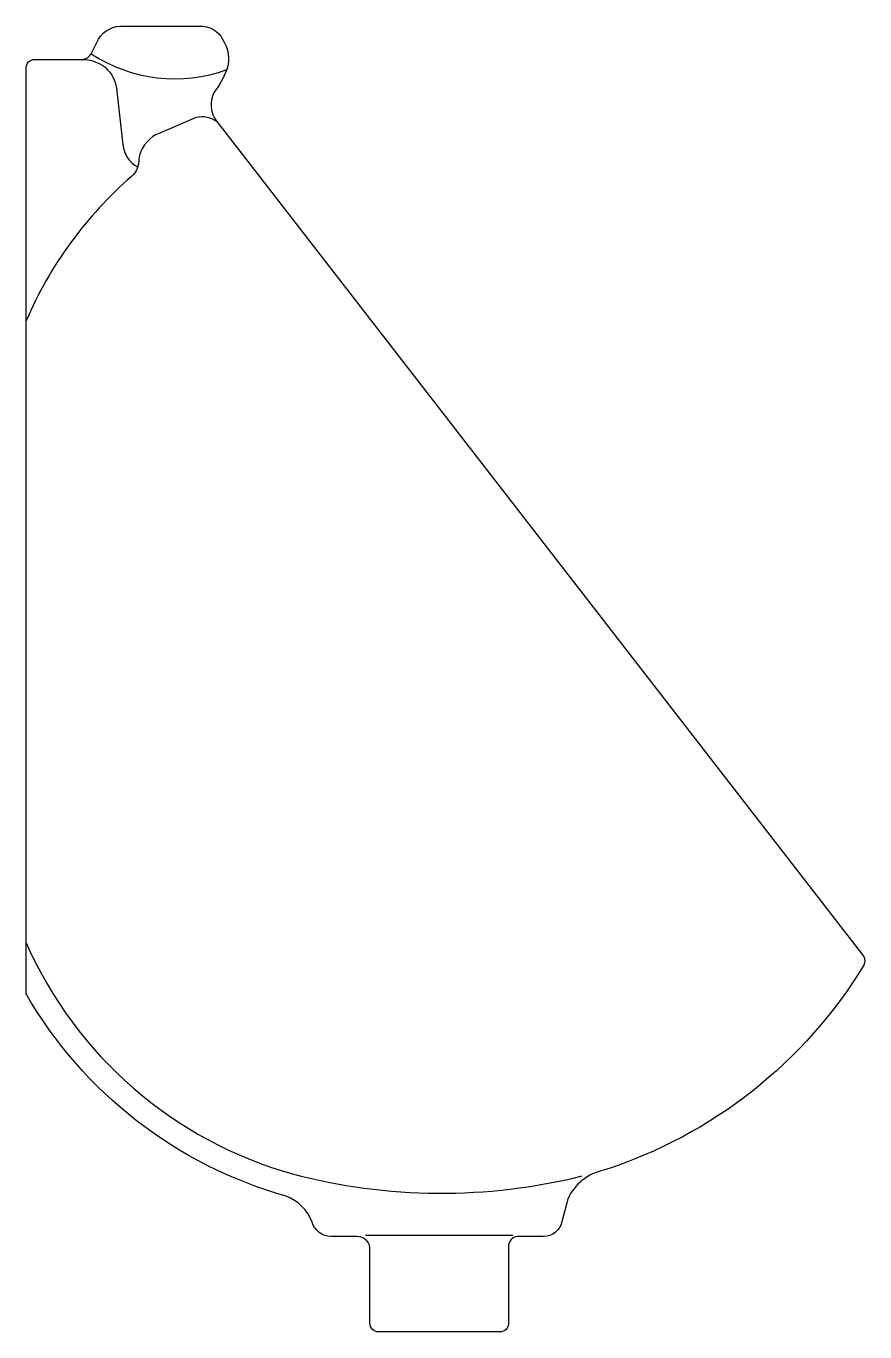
# Model space of a CAD drawing. Extents: x 0 to 0.294, y 0.434 to 0.892.
import ezdxf

# ---------------------------------------------------------------- set-up
doc = ezdxf.new("R2010")
doc.units = 0
doc.header["$LTSCALE"] = 0.5
doc.header["$MEASUREMENT"] = 0
doc.layers.get('0').update_dxf_attribs({"linetype": 'CONTINUOUS'})

msp = doc.modelspace()

# ---------------------------------------------------------------- linework, layer by layer
msp.add_lwpolyline([(0, 0.55247), (0, 0.87737, -0.414214), (0.00304, 0.88041), (0.01926, 0.88041, -0.008023), (0.01967, 0.88042, 0.270364), (0.02281, 0.88243), (0.02534, 0.8875, -0.284569), (0.03447, 0.89206), (0.06082, 0.89206, -0.305963), (0.06893, 0.8875, -0.224182), (0.07045, 0.87686, -0.060039), (0.06589, 0.86875, 0.287764), (0.0669, 0.85861), (0.29398, 0.56565, -0.217428), (0.29398, 0.56261, -0.180419), (0.20274, 0.49064, 0.240364), (0.19007, 0.4805), (0.18804, 0.4729, -0.377003), (0.18145, 0.46732), (0.17233, 0.46732, 0.40331), (0.16929, 0.46377), (0.16929, 0.43691, -0.414214), (0.16625, 0.43387), (0.12367, 0.43387, -0.414214), (0.12063, 0.43691), (0.12063, 0.46377, 0.347014), (0.11607, 0.46732), (0.10695, 0.46732, -0.319633), (0.10036, 0.47239, 0.213298), (0.09123, 0.48151, -0.195773)], format="xyb", close=True)
for points in [[(0.01967, 0.88042, -0.147465), (0.0267, 0.87838, -0.224202), (0.03171, 0.87028), (0.03396, 0.8505, 0.258198), (0.03914, 0.84271, 0.258198)], [(0.02281, 0.88243, 0.237363), (0.07045, 0.87686, 0.162278)], [(0.04562, 0.85405), (0.05981, 0.86013, -0.234337), (0.0669, 0.85861)], [(0.04563, 0.85406, 0.233091), (0.03953, 0.84543, -0.21545), (0.037, 0.83935, 0.113286), (0, 0.78867, 0.113286)], [(0, 0.57037, 0.223704), (0.09343, 0.48932, 0.126513), (0.19514, 0.48861)]]:
    msp.add_lwpolyline(points, format="xyb")
for points in [[(0.03405, 0.87329), (0.03405, 0.87331)], [(0.11911, 0.46783), (0.17081, 0.46783)]]:
    msp.add_lwpolyline(points)

doc.saveas('drawing.dxf')
